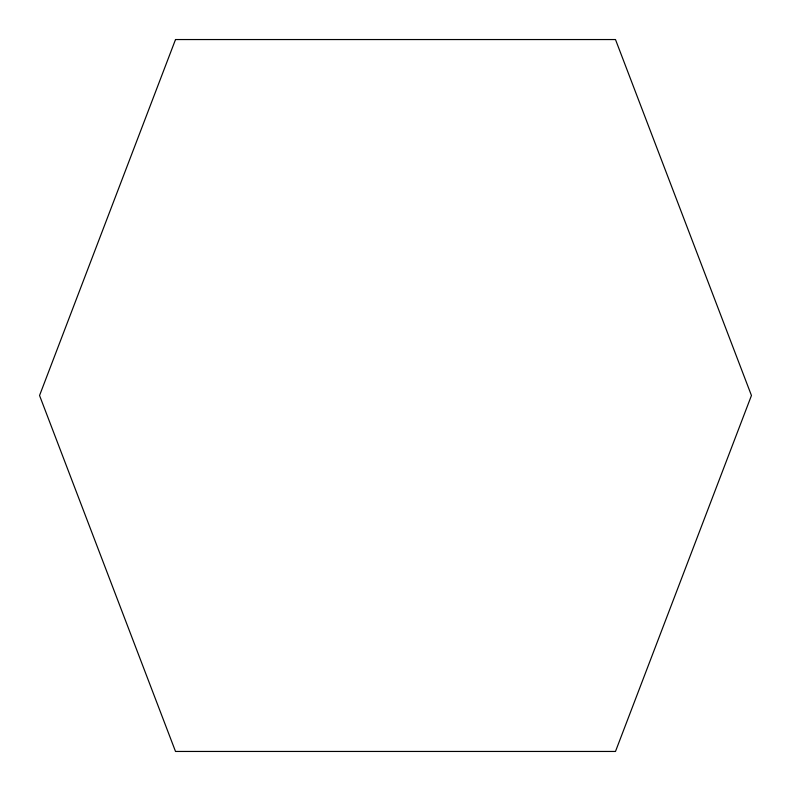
<?xml version="1.0" encoding="UTF-8"?>
<svg xmlns="http://www.w3.org/2000/svg" width="791" height="791" viewBox="0 0 791 791"><rect width="100%" height="100%" fill="white"/><g stroke="black" fill="none" stroke-linecap="round" stroke-linejoin="round"><path stroke-width="1.19" d="M175.513 39.55L39.55 395.5L175.513 751.45L615.487 751.45L751.45 395.5L615.487 39.55L175.513 39.55"/></g></svg>
